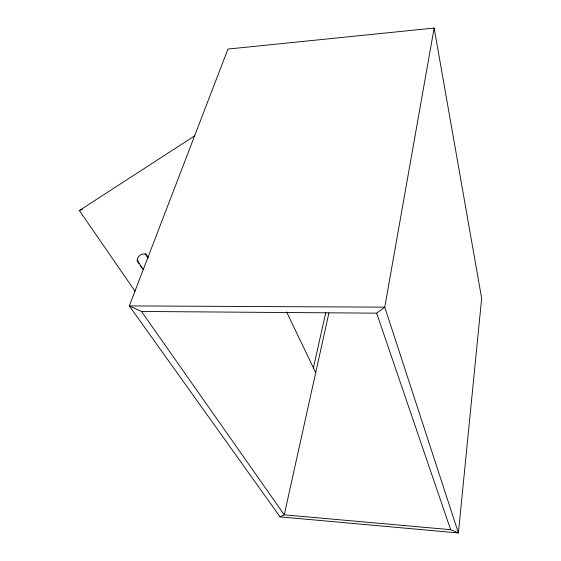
<?xml version="1.0" encoding="UTF-8"?>
<svg xmlns="http://www.w3.org/2000/svg" width="561" height="561" viewBox="0 0 561 561"><rect width="100%" height="100%" fill="white"/><g stroke="black" fill="none" stroke-linecap="round" stroke-linejoin="round"><path stroke-width="0.84" d="M434.137 28.05L384.762 307.155L458.4 532.95L280.065 516.863L129.303 305.913L227.955 49.066L434.137 28.05L481.661 298.34L458.4 532.95L450.63 529.682L284.266 514.83L280.065 516.863M328.893 312.975L284.266 514.83L141.484 311.467L129.303 305.913L384.762 307.155L376.662 313.164L141.484 311.467M313.319 368.191L325.759 312.589M135.11 291.313L79.339 210.536L194.597 135.916M79.339 210.536L82.467 209.274M145.804 254.119L148.237 257.646M136.933 260.038L143.16 269.322M137.711 261.601L139.128 263.761M140.075 265.199L141.968 268.081M145.103 253.565L147.88 257.913M286.566 311.874L315.703 372.644M376.662 313.164L450.63 529.682M137.971 261.412A5.344 3.976 -34.8 0 1 140.236 255.087A5.344 3.976 -34.8 0 1 146.849 255.479"/></g></svg>
